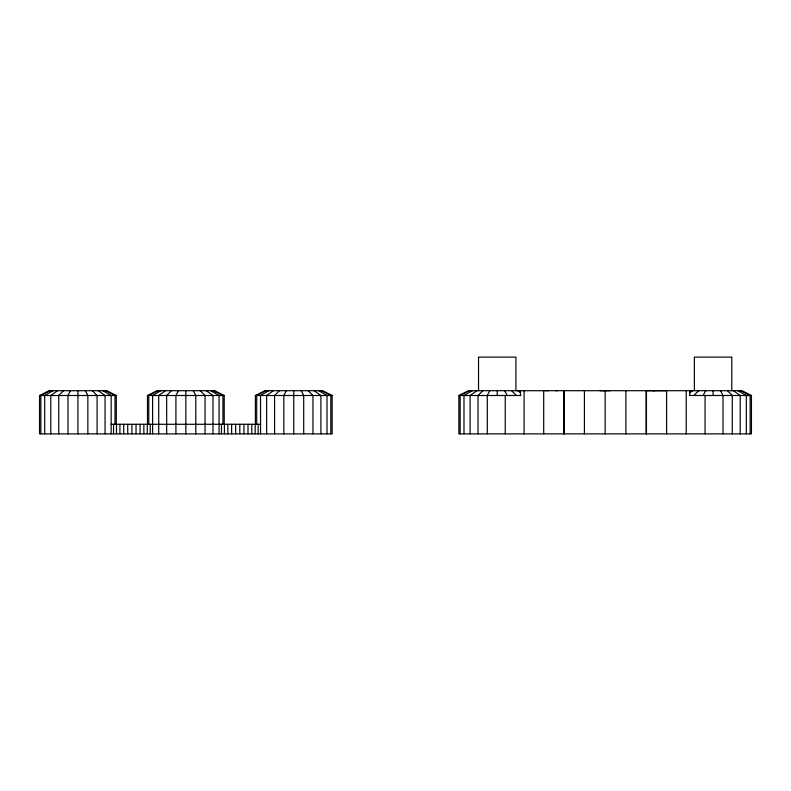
<?xml version="1.0" encoding="UTF-8"?>
<svg xmlns="http://www.w3.org/2000/svg" width="791" height="791" viewBox="0 0 791 791"><rect width="100%" height="100%" fill="white"/><g stroke="black" fill="none" stroke-linecap="round" stroke-linejoin="round"><path stroke-width="1.19" d="M605.155 433.873L605.155 390.695L610.187 390.685M666.605 433.873L666.605 390.695L646.435 390.685L646.435 433.873M686.212 433.873L686.212 390.695M689.811 395.5L689.811 390.695M70.478 390.705L67.996 395.5L67.996 433.873M178.4 390.705L175.918 395.5L175.918 433.873M286.322 390.705L283.84 395.5L283.84 433.873M489.777 390.705L487.296 395.5L487.296 433.873M703.15 395.5L705.631 390.705M63.537 390.705L58.732 395.5L58.732 433.873M171.459 390.705L166.664 395.5L166.664 433.873M279.381 390.705L274.586 395.5L274.586 433.873M482.836 390.705L478.041 395.5L478.041 433.873M693.895 395.5L698.69 390.705M57.575 390.705L50.792 395.5L50.792 433.873M165.497 390.705L158.714 395.5L158.714 433.873M273.419 390.705L266.636 395.5L266.636 433.873M476.874 390.705L470.091 395.5L470.091 433.873M689.821 392.761L692.728 390.705M52.997 390.705L44.692 395.5L44.692 433.873M160.919 390.705L152.614 395.5L152.614 433.873M268.851 390.705L260.536 395.5L260.536 433.873M472.306 390.705L463.991 395.5L463.991 433.873M50.12 390.705L40.855 395.5L40.855 433.873M158.052 390.705L148.777 395.5L148.777 424.283M265.974 390.705L256.709 395.5L256.709 424.283M469.429 390.705L460.164 395.5L460.164 433.873M255.404 424.283L255.404 395.5L264.995 390.705L322.55 390.705L332.141 395.5L332.141 433.873L39.55 433.873L39.55 395.5L49.141 390.705L106.706 390.705L116.297 395.5L116.297 424.283M147.472 424.283L147.472 395.5L157.073 390.705L214.628 390.705L224.219 395.5L224.219 424.283M458.859 395.5L468.45 390.705L741.859 390.705L751.45 395.5L751.45 433.873L458.859 433.873L458.859 395.5L520.953 395.5M653.119 390.695L654.424 390.685M545.721 390.695L548.39 390.685M39.55 395.5L116.297 395.5M147.472 395.5L224.219 395.5M255.404 395.5L332.141 395.5M689.347 395.5L751.45 395.5M111.155 424.283L260.536 424.283M600.112 390.685L605.155 390.695M555.875 390.685L557.19 390.695M740.88 390.705L750.145 395.5L750.145 433.873M321.571 390.705L330.836 395.5L330.836 433.873M105.727 390.705L114.992 395.5L114.992 424.283M738.003 390.705L746.308 395.5L746.308 433.873M318.694 390.705L327.009 395.5L327.009 433.873M210.772 390.705L219.077 395.5L219.077 433.873M102.85 390.705L111.155 395.5L111.155 433.873M215.607 391.901L213.649 390.705L222.914 395.5L222.914 424.283M733.425 390.705L740.208 395.5L740.208 433.873M517.581 390.705L520.488 392.761M314.126 390.705L320.909 395.5L320.909 433.873M206.194 390.705L212.987 395.5L212.987 433.873M98.272 390.705L105.055 395.5L105.055 433.873M727.463 390.705L732.268 395.5L732.268 433.873M511.619 390.705L516.414 395.5M308.164 390.705L312.959 395.5L312.959 433.873M200.242 390.705L205.037 395.5L205.037 433.873M92.31 390.705L97.105 395.5L97.105 433.873M720.522 390.705L723.004 395.5L723.004 433.873M504.678 390.705L507.16 395.5M301.223 390.705L303.704 395.5L303.704 433.873M193.301 390.705L195.782 395.5L195.782 433.873M85.369 390.705L87.85 395.5L87.85 433.873M731.784 390.705L731.784 357.127L694.369 357.127L694.369 390.705M713.077 390.705L713.077 395.5M705.068 395.5L705.068 433.873M646.168 390.685L646.168 433.873M625.889 390.685L625.889 433.873M584.411 390.685L584.411 433.873M564.141 390.685L564.141 433.873M563.864 390.685L563.864 433.873M543.694 390.695L543.694 433.873M524.097 390.695L524.097 433.873M520.488 390.695L520.488 395.5M515.93 390.705L515.93 357.127L478.525 357.127L478.525 390.705M505.231 395.5L505.231 433.873M497.232 390.705L497.232 395.5M293.768 390.705L293.768 433.873M258.143 424.283L258.143 433.873M255.196 424.283L255.196 433.873M251.775 424.283L251.775 433.873M247.998 424.283L247.998 433.873M243.964 424.283L243.964 433.873M239.811 424.283L239.811 433.873M235.649 424.283L235.649 433.873M231.625 424.283L231.625 433.873M227.838 424.283L227.838 433.873M224.426 424.283L224.426 433.873M221.47 424.283L221.47 433.873M185.845 390.705L185.845 433.873M150.221 424.283L150.221 433.873M147.274 424.283L147.274 433.873M143.853 424.283L143.853 433.873M140.076 424.283L140.076 433.873M136.042 424.283L136.042 433.873M131.889 424.283L131.889 433.873M127.727 424.283L127.727 433.873M123.703 424.283L123.703 433.873M119.916 424.283L119.916 433.873M116.495 424.283L116.495 433.873M113.548 424.283L113.548 433.873M77.923 390.705L77.923 433.873"/></g></svg>
